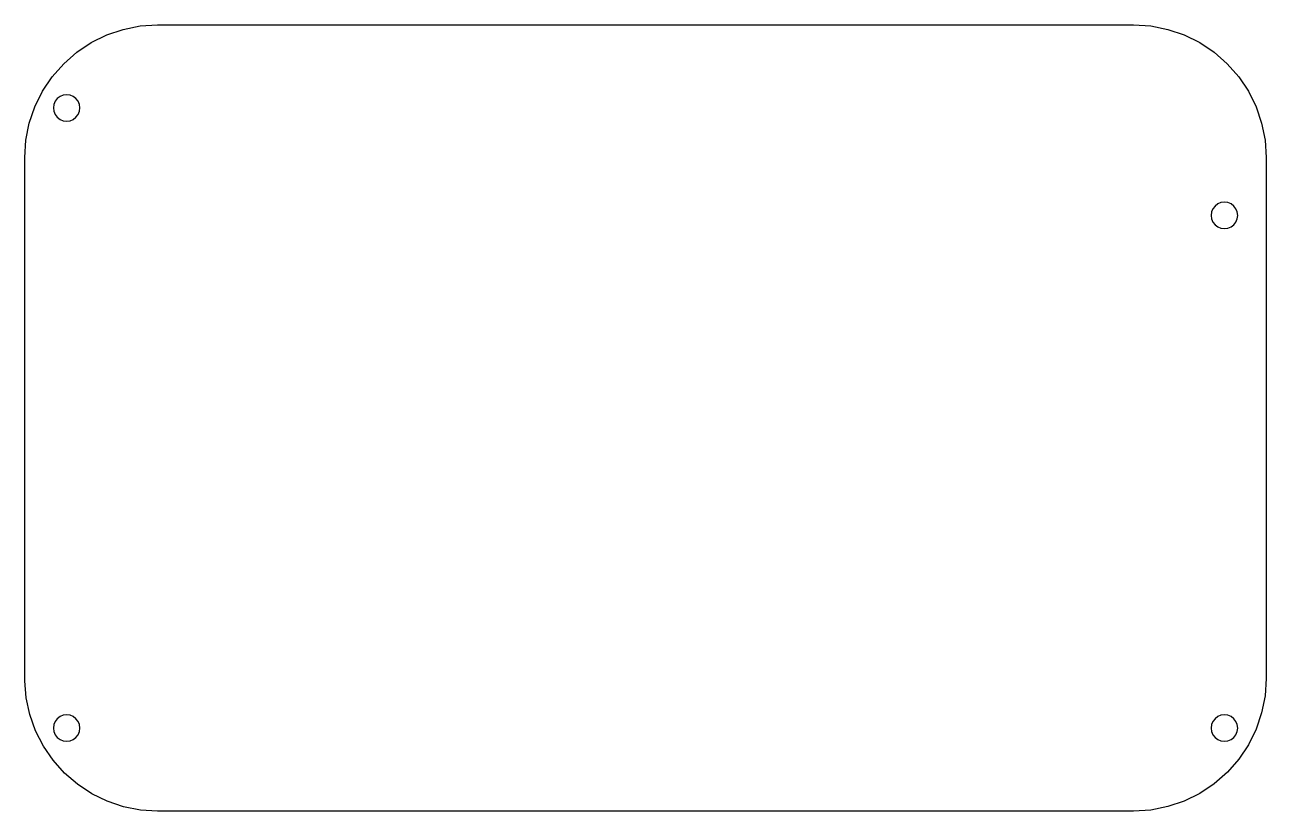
# Model space of a CAD drawing. Header units: metres. Extents: x 8 to 318, y 5 to 100.
# Drawn here: x 167.6 to 317.7, y 4.9 to 100 of the extents above; entities that cross this region are included whole.
import ezdxf

# ---------------------------------------------------------------- set-up
doc = ezdxf.new("R2010")
doc.units = ezdxf.units.M

msp = doc.modelspace()

# ---------------------------------------------------------------- linework, layer by layer
at = {"layer": 'Layer0'}
for points in [[(183.7, 100.01, 0), (301.7, 100.01, 0), (303.79, 99.87, 0), (305.85, 99.46, 0), (307.84, 98.79, 0), (309.72, 97.86, 0), (311.47, 96.69, 0), (313.04, 95.31, 0), (314.43, 93.73, 0), (315.6, 91.99, 0), (316.52, 90.1, 0), (317.2, 88.12, 0), (317.61, 86.06, 0), (317.75, 83.96, 0), (317.75, 20.96, 0), (317.61, 18.87, 0), (317.2, 16.81, 0), (316.52, 14.82, 0), (315.6, 12.94, 0), (314.43, 11.19, 0), (313.05, 9.61, 0), (311.47, 8.23, 0), (309.72, 7.06, 0), (307.84, 6.13, 0), (305.85, 5.46, 0), (303.79, 5.05, 0), (301.7, 4.91, 0), (183.7, 4.91, 0), (181.62, 5.05, 0), (179.59, 5.45, 0), (177.62, 6.11, 0), (175.75, 7.02, 0), (174.01, 8.16, 0), (172.44, 9.52, 0), (171.06, 11.07, 0), (169.89, 12.78, 0), (168.95, 14.63, 0), (168.25, 16.59, 0), (167.82, 18.62, 0), (167.65, 20.69, 0), (167.65, 39.19, 0), (167.65, 83.96, 0), (167.78, 86.06, 0), (168.19, 88.12, 0), (168.87, 90.1, 0), (169.8, 91.99, 0), (170.96, 93.73, 0), (172.35, 95.31, 0), (173.92, 96.69, 0), (175.67, 97.86, 0), (177.55, 98.79, 0), (179.54, 99.46, 0), (181.6, 99.87, 0), (183.7, 100.01, 0)], [(174.3, 89.96, 0), (174.24, 90.38, 0), (174.08, 90.76, 0), (173.83, 91.09, 0), (173.5, 91.35, 0), (173.11, 91.51, 0), (172.7, 91.56, 0), (172.28, 91.51, 0), (171.9, 91.35, 0), (171.56, 91.09, 0), (171.31, 90.76, 0), (171.15, 90.38, 0), (171.1, 89.96, 0), (171.15, 89.55, 0), (171.31, 89.16, 0), (171.56, 88.83, 0), (171.9, 88.58, 0), (172.28, 88.42, 0), (172.7, 88.36, 0), (173.11, 88.42, 0), (173.5, 88.58, 0), (173.83, 88.83, 0), (174.08, 89.16, 0), (174.24, 89.55, 0), (174.3, 89.96, 0)], [(313.83, 78.09, 0), (313.5, 78.35, 0), (313.11, 78.51, 0), (312.7, 78.56, 0), (312.28, 78.51, 0), (311.9, 78.35, 0), (311.56, 78.09, 0), (311.31, 77.76, 0), (311.15, 77.38, 0), (311.1, 76.96, 0), (311.15, 76.55, 0), (311.31, 76.16, 0), (311.56, 75.83, 0), (311.9, 75.58, 0), (312.28, 75.42, 0), (312.7, 75.36, 0), (313.11, 75.42, 0), (313.5, 75.58, 0), (313.83, 75.83, 0), (314.08, 76.16, 0), (314.24, 76.55, 0), (314.3, 76.96, 0), (314.24, 77.38, 0), (314.08, 77.76, 0), (313.83, 78.09, 0)], [(174.24, 15.38, 0), (174.08, 15.76, 0), (173.83, 16.09, 0), (173.5, 16.35, 0), (173.11, 16.51, 0), (172.7, 16.56, 0), (172.28, 16.51, 0), (171.9, 16.35, 0), (171.56, 16.09, 0), (171.31, 15.76, 0), (171.15, 15.38, 0), (171.1, 14.96, 0), (171.15, 14.55, 0), (171.31, 14.16, 0), (171.56, 13.83, 0), (171.9, 13.58, 0), (172.28, 13.42, 0), (172.7, 13.36, 0), (173.11, 13.42, 0), (173.5, 13.58, 0), (173.83, 13.83, 0), (174.08, 14.16, 0), (174.24, 14.55, 0), (174.3, 14.96, 0), (174.24, 15.38, 0)], [(313.11, 16.51, 0), (312.7, 16.56, 0), (312.28, 16.51, 0), (311.9, 16.35, 0), (311.56, 16.09, 0), (311.31, 15.76, 0), (311.15, 15.38, 0), (311.1, 14.96, 0), (311.15, 14.55, 0), (311.31, 14.16, 0), (311.56, 13.83, 0), (311.9, 13.58, 0), (312.28, 13.42, 0), (312.7, 13.36, 0), (313.11, 13.42, 0), (313.5, 13.58, 0), (313.83, 13.83, 0), (314.08, 14.16, 0), (314.24, 14.55, 0), (314.3, 14.96, 0), (314.24, 15.38, 0), (314.08, 15.76, 0), (313.83, 16.09, 0), (313.5, 16.35, 0), (313.11, 16.51, 0)]]:
    msp.add_polyline3d(points, dxfattribs=at)

doc.saveas('drawing.dxf')
